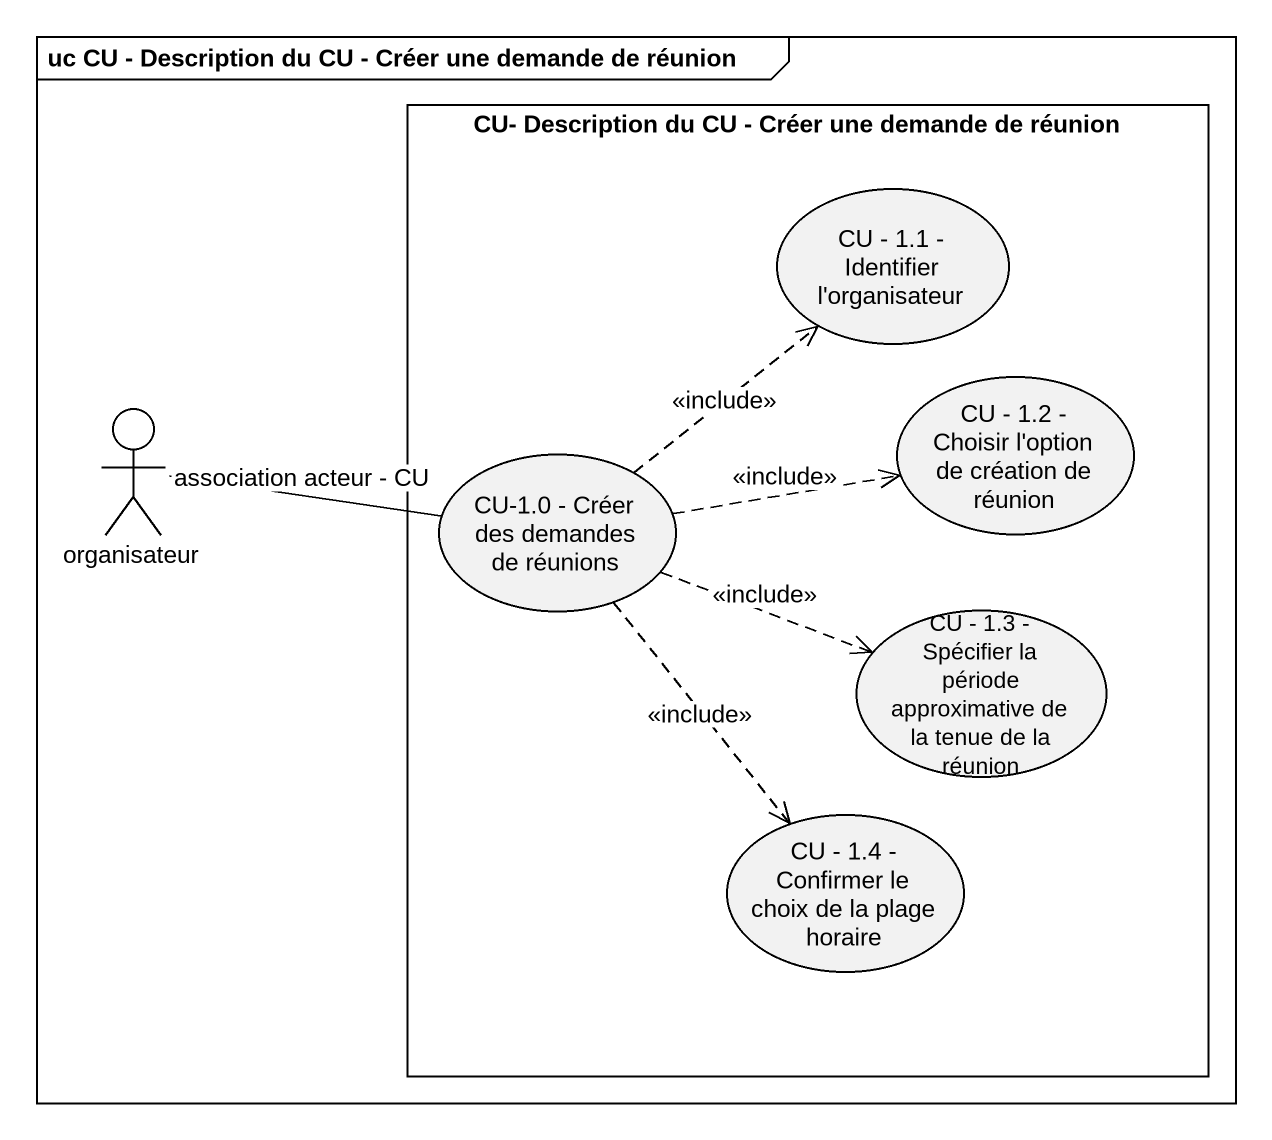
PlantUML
@startuml
mainframe uc CU - Description du CU - Créer une demande de réunion
rectangle "CU- Description du CU - Créer une demande de réunion" as CU_Description_du_CU_Créer {
  usecase "CU - 1.1 - Identifier l'organisateur" as CU_1_1_Identifier_l
  usecase "CU - 1.2 - Choisir l'option de création de réunion" as CU_1_2_Choisir_l_option_de
  usecase "CU-1.0 - Créer des demandes de réunions" as CU_1_0_Créer_des_demandes
  usecase "CU - 1.3 - Spécifier la période approximative de la tenue de la réunion" as CU_1_3_Spécifier_la_période
  usecase "CU - 1.4 - Confirmer le choix de la plage horaire" as CU_1_4_Confirmer_le_choix
}
actor organisateur
organisateur -right- CU_1_0_Créer_des_demandes : association acteur - CU
CU_1_0_Créer_des_demandes .up.> CU_1_1_Identifier_l : <<include>>
CU_1_0_Créer_des_demandes .right.> CU_1_2_Choisir_l_option_de : <<include>>
CU_1_0_Créer_des_demandes .right.> CU_1_3_Spécifier_la_période : <<include>>
CU_1_0_Créer_des_demandes ..> CU_1_4_Confirmer_le_choix : <<include>>
@enduml
